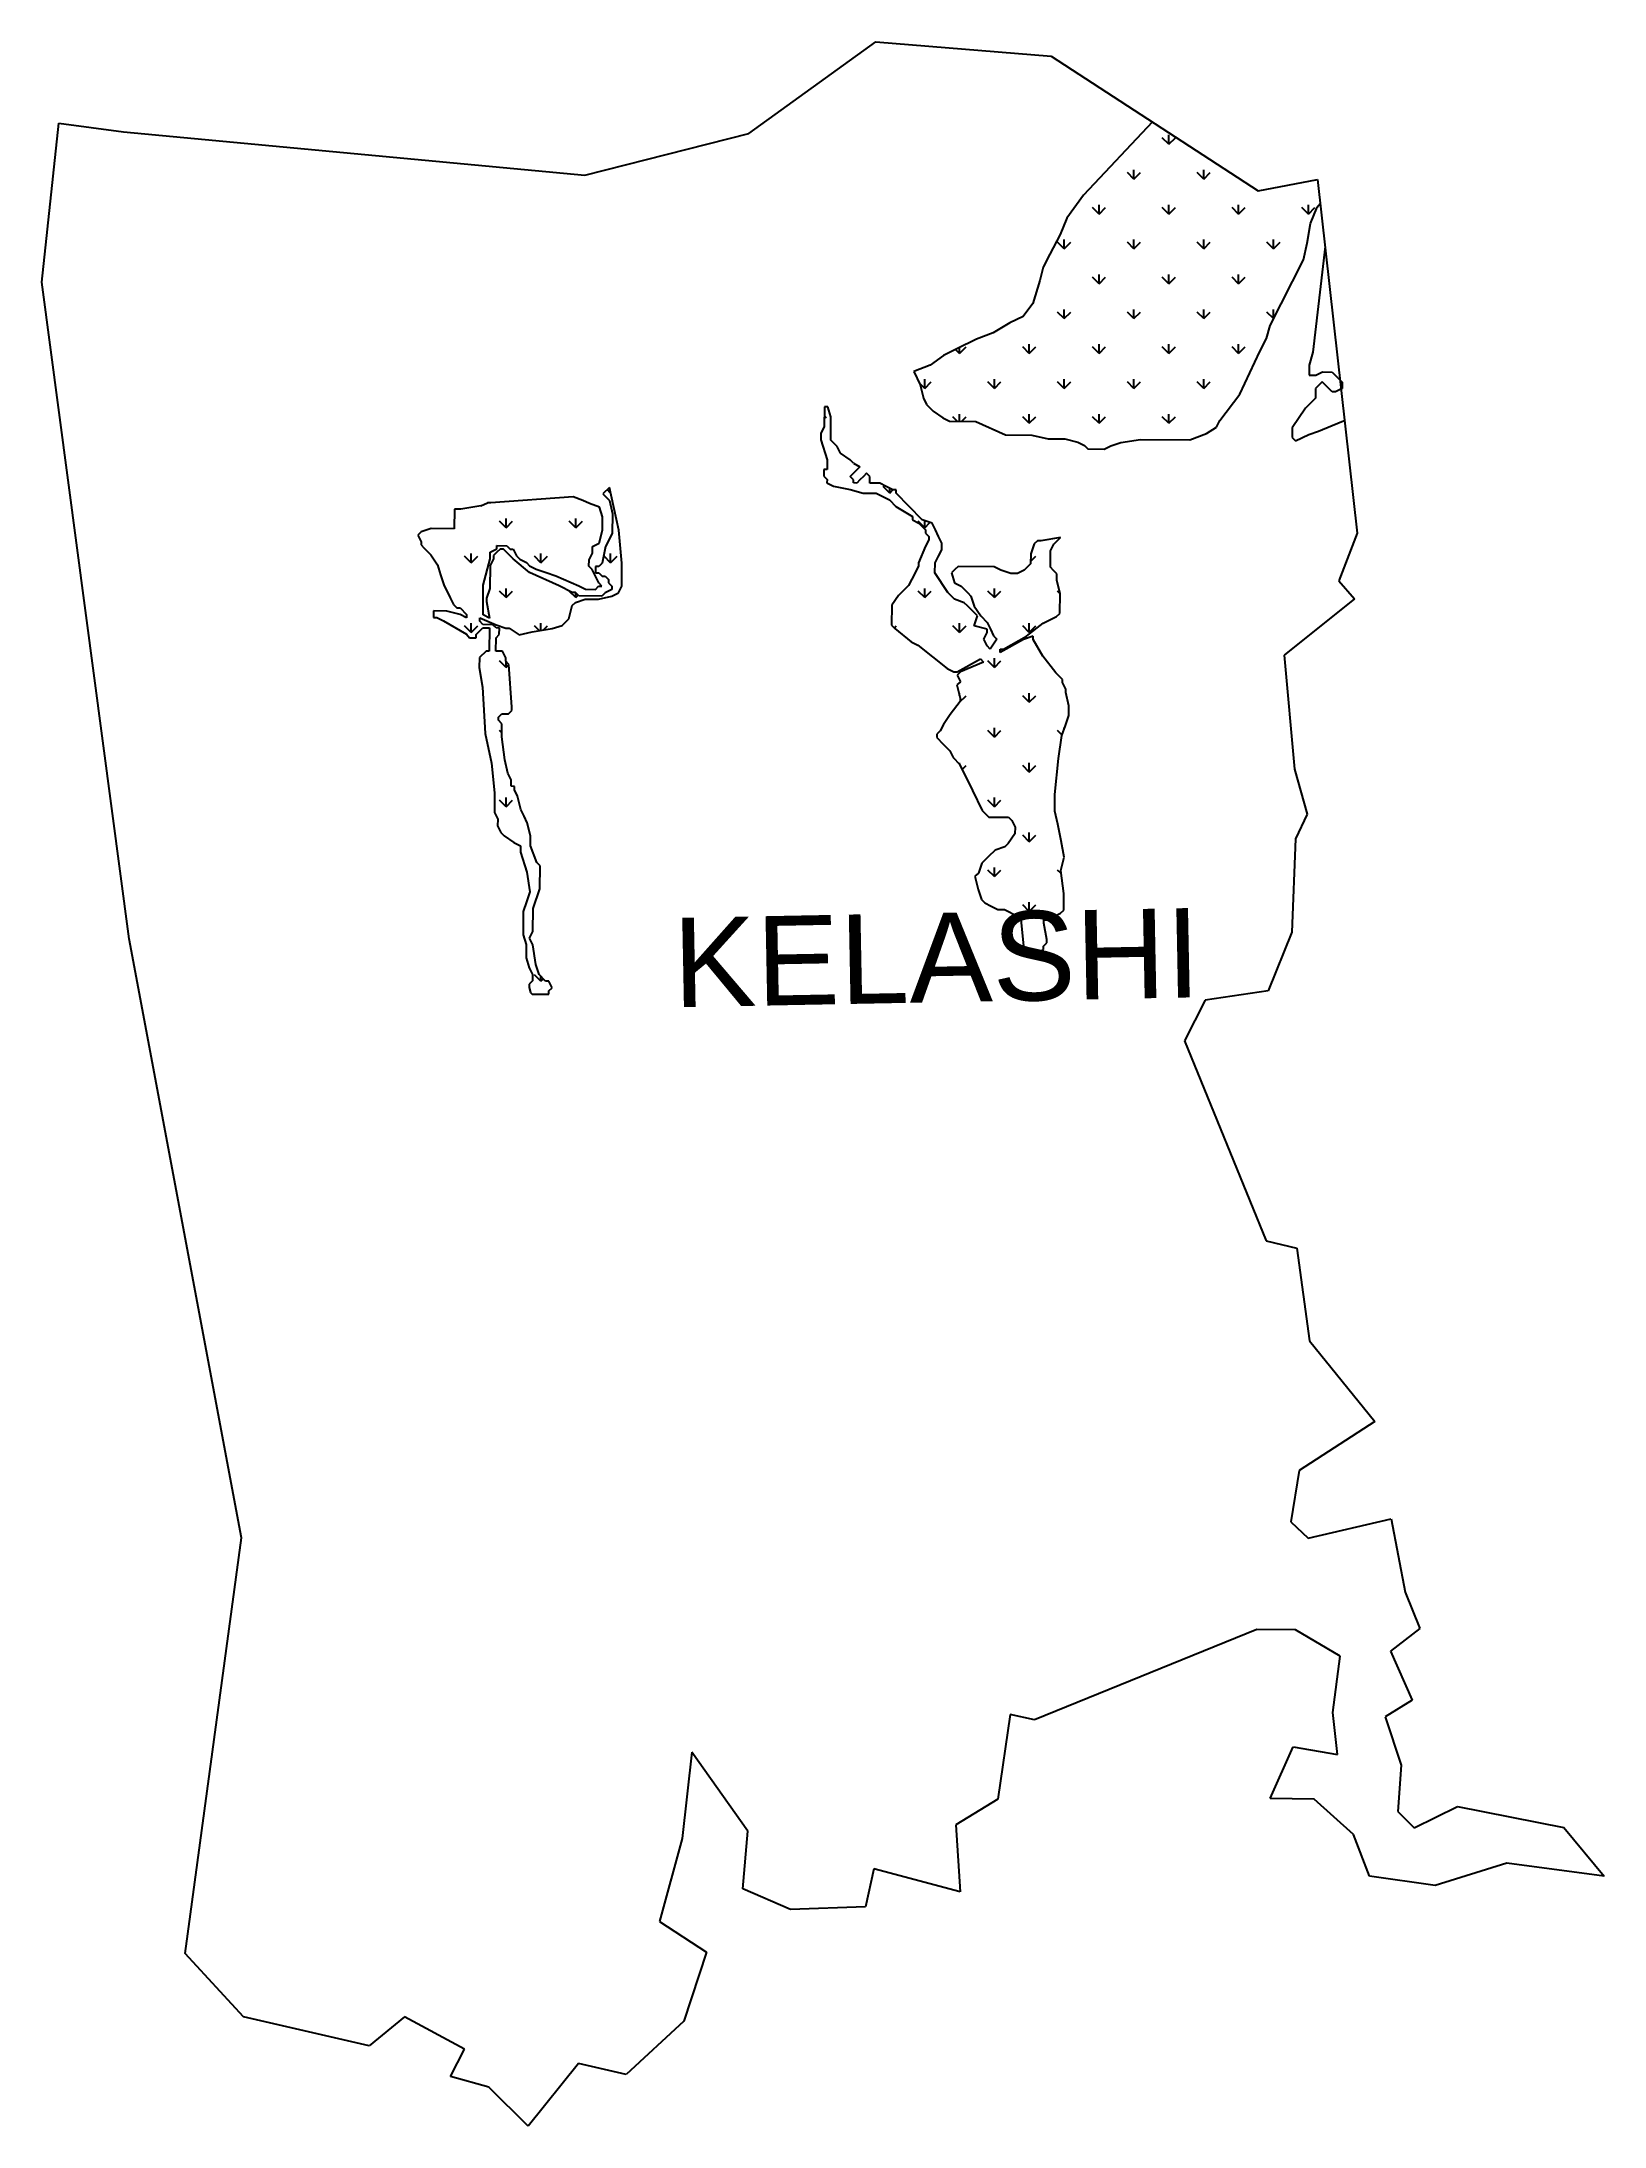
# Model space of a CAD drawing. Header units: metres. Extents: x 293535 to 295436, y 1981150 to 1983687.
import ezdxf

# ---------------------------------------------------------------- set-up
doc = ezdxf.new("R2010")
doc.units = ezdxf.units.M
doc.header["$MEASUREMENT"] = 0
doc.layers.add('MANGROOVES', color=112, linetype='Continuous')
doc.layers.add('VILLAGE NAME', color=250, linetype='Continuous')
doc.styles.get("Standard").update_dxf_attribs({"font": 'simplex.shx'})

msp = doc.modelspace()

# ---------------------------------------------------------------- linework, layer by layer
at = {"color": 3}
for p, q in [((294395.2, 1983574.7), (294549.4, 1983686.6)), ((294762.9, 1983669), (295014.6, 1983505.3)), ((293535.2, 1983394.1), (293556, 1983587.6)), ((293556, 1983587.6), (293634.7, 1983576.8)), ((293634.7, 1983576.8), (294195.8, 1983524.4)), ((294195.8, 1983524.4), (294395.2, 1983574.7)), ((295014.6, 1983505.3), (295086.8, 1983519)), ((295086.8, 1983519), (295135.1, 1983088.5)), ((293641.6, 1982595.3), (293535.2, 1983394.1)), ((295135.1, 1983088.5), (295112.8, 1983030.5)), ((295112.8, 1983030.5), (295131.9, 1983008.7)), ((295131.9, 1983008.7), (295046, 1982940.3)), ((295046, 1982940.3), (295058.8, 1982801.7)), ((295058.8, 1982801.7), (295074.1, 1982746.8)), ((295074.1, 1982746.8), (295059.8, 1982716.6)), ((295059.8, 1982716.6), (295055.5, 1982603.3)), ((293778.3, 1981866.6), (293641.6, 1982595.3)), ((295055.5, 1982603.3), (295026.6, 1982531.9)), ((295026.6, 1982531.9), (294950.1, 1982520.7)), ((294950.1, 1982520.7), (294925, 1982471.1)), ((294925, 1982471.1), (295024.3, 1982227.8)), ((295024.3, 1982227.8), (295061.6, 1982218.7)), ((295061.6, 1982218.7), (295077, 1982105.9)), ((295077, 1982105.9), (295156.3, 1982008)), ((295156.3, 1982008), (295064.6, 1981948.4)), ((295064.6, 1981948.4), (295054.4, 1981885.7)), ((295054.4, 1981885.7), (295075.5, 1981865.9)), ((295075.5, 1981865.9), (295176.3, 1981889.6)), ((295176.3, 1981889.6), (295193.4, 1981800.1)), ((293709.5, 1981360.8), (293778.3, 1981866.6)), ((295193.4, 1981800.1), (295211.1, 1981756.3)), ((295012.9, 1981754.9), (294742.4, 1981644.8)), ((295060.1, 1981754.3), (295012.9, 1981754.9)), ((295114.2, 1981722.4), (295060.1, 1981754.3)), ((295211.1, 1981756.3), (295175.4, 1981728.7)), ((295105.5, 1981653.9), (295114.2, 1981722.4)), ((295175.4, 1981728.7), (295201.7, 1981668.9)), ((294712.8, 1981651.4), (294697.8, 1981548.6)), ((294742.4, 1981644.8), (294712.8, 1981651.4)), ((295111.1, 1981603), (295105.5, 1981653.9)), ((295201.7, 1981668.9), (295169.1, 1981648.8)), ((295169.1, 1981648.8), (295188.5, 1981589.7)), ((294326, 1981605.6), (294314.1, 1981500.5)), ((294394, 1981509.4), (294326, 1981605.6)), ((295029.3, 1981549.3), (295057.3, 1981612)), ((295057.3, 1981612), (295111.1, 1981603)), ((295188.5, 1981589.7), (295184.5, 1981533.3)), ((294697.8, 1981548.6), (294646.8, 1981517.2)), ((295082.5, 1981548.3), (295029.3, 1981549.3)), ((295130.7, 1981505.5), (295082.5, 1981548.3)), ((294646.8, 1981517.2), (294652.2, 1981435.6)), ((295184.5, 1981533.3), (295204.3, 1981513.5)), ((295204.3, 1981513.5), (295257, 1981539.4)), ((295257, 1981539.4), (295386.5, 1981514.1)), ((294314.1, 1981500.5), (294286.5, 1981399.5)), ((294387.7, 1981439.2), (294394, 1981509.4)), ((295149.9, 1981454.8), (295130.7, 1981505.5)), ((295386.5, 1981514.1), (295435.5, 1981454.6)), ((295317, 1981470.8), (295229.7, 1981443.6)), ((295435.5, 1981454.6), (295317, 1981470.8)), ((294547.2, 1981463.9), (294537, 1981417.5)), ((294652.2, 1981435.6), (294547.2, 1981463.9)), ((295229.7, 1981443.6), (295149.9, 1981454.8)), ((294445.9, 1981414.4), (294387.7, 1981439.2)), ((294537, 1981417.5), (294445.9, 1981414.4)), ((294286.5, 1981399.5), (294343.5, 1981362.3)), ((293780.4, 1981283.6), (293709.5, 1981360.8)), ((294343.5, 1981362.3), (294316.1, 1981278.3)), ((293933.3, 1981248.4), (293780.4, 1981283.6)), ((293976.4, 1981283.7), (293933.3, 1981248.4)), ((294049.5, 1981244.3), (293976.4, 1981283.7)), ((294316.1, 1981278.3), (294246, 1981213.5)), ((294032.4, 1981211.1), (294049.5, 1981244.3)), ((294188.1, 1981226.8), (294126.9, 1981150.5)), ((294246, 1981213.5), (294188.1, 1981226.8)), ((294079, 1981198.1), (294032.4, 1981211.1)), ((294126.9, 1981150.5), (294079, 1981198.1))]:
    msp.add_line(p, q, dxfattribs=at)
at = {"color": 3, "flags": 128}
msp.add_lwpolyline([(294549.4, 1983686.6), (294762.9, 1983669)], dxfattribs=at)
at = {"layer": 'MANGROOVES'}
for p, q in [((294885.9, 1983589), (294802.1, 1983499.9)), ((294802.1, 1983499.9), (294781.8, 1983472)), ((294781.8, 1983472), (294773.6, 1983452.1)), ((295078.3, 1983465.3), (295086.5, 1983485.3)), ((295086.5, 1983485.3), (295090.1, 1983489.8)), ((294773.6, 1983452.1), (294761.3, 1983428.1)), ((295074.1, 1983441.3), (295078.3, 1983465.3)), ((294761.3, 1983428.1), (294753.2, 1983412.1)), ((295029.1, 1983341.5), (295069.9, 1983421.3)), ((295069.9, 1983421.3), (295074.1, 1983441.3)), ((295096, 1983437.4), (295080.9, 1983308.9)), ((294749, 1983396.2), (294740.7, 1983368.2)), ((294753.2, 1983412.1), (294749, 1983396.2)), ((294712.5, 1983344.4), (294692.3, 1983332.5)), ((294728.6, 1983352.2), (294712.5, 1983344.4)), ((294740.7, 1983368.2), (294728.6, 1983352.2)), ((294672.2, 1983324.7), (294648, 1983312.9)), ((294692.3, 1983332.5), (294672.2, 1983324.7)), ((295016.8, 1983309.5), (295024.9, 1983325.5)), ((295024.9, 1983325.5), (295029.1, 1983341.5)), ((294615.8, 1983293.1), (294595.7, 1983285.3)), ((294631.9, 1983305), (294615.8, 1983293.1)), ((294648, 1983312.9), (294631.9, 1983305)), ((294992.2, 1983257.6), (295016.8, 1983309.5)), ((295076.7, 1983292.9), (295076.6, 1983280.9)), ((295080.9, 1983308.9), (295076.7, 1983292.9)), ((294595.7, 1983285.3), (294603.6, 1983269.2)), ((294603.6, 1983269.2), (294607.4, 1983253.1)), ((295076.6, 1983280.9), (295084.6, 1983280.8)), ((295092.6, 1983272.7), (295084.5, 1983264.8)), ((295084.6, 1983280.8), (295092.7, 1983284.8)), ((295104.5, 1983260.6), (295092.6, 1983272.7)), ((295092.7, 1983284.8), (295104.7, 1983284.7)), ((295104.7, 1983284.7), (295116.6, 1983272.5)), ((295116.6, 1983272.5), (295116.6, 1983264.5)), ((294607.4, 1983253.1), (294611.4, 1983245.1)), ((294611.4, 1983245.1), (294619.3, 1983237)), ((294967.9, 1983225.8), (294992.2, 1983257.6)), ((295076.3, 1983244.8), (295072.3, 1983240.9)), ((295084.4, 1983252.8), (295076.3, 1983244.8)), ((295084.5, 1983264.8), (295084.4, 1983252.8)), ((295108.5, 1983260.6), (295104.5, 1983260.6)), ((295116.6, 1983264.5), (295108.5, 1983260.6)), ((294619.3, 1983237), (294631.2, 1983228.9)), ((294631.2, 1983228.9), (294639.2, 1983224.8)), ((294639.2, 1983224.8), (294671.3, 1983224.5)), ((294671.3, 1983224.5), (294707.2, 1983208.1)), ((294951.7, 1983209.9), (294963.8, 1983217.8)), ((294963.8, 1983217.8), (294967.9, 1983225.8)), ((295056, 1983217), (295055.9, 1983204.9)), ((295072.3, 1983240.9), (295056, 1983217)), ((295088, 1983212.6), (295116.2, 1983224.4)), ((295116.2, 1983224.4), (295119.7, 1983225.9)), ((294707.2, 1983208.1), (294739.3, 1983207.8)), ((294739.3, 1983207.8), (294759.3, 1983203.6)), ((294759.3, 1983203.6), (294779.3, 1983203.4)), ((294779.3, 1983203.4), (294795.3, 1983199.3)), ((294795.3, 1983199.3), (294803.3, 1983195.2)), ((294803.3, 1983195.2), (294807.3, 1983191.2)), ((294807.3, 1983191.2), (294827.3, 1983191)), ((294827.3, 1983191), (294835.4, 1983194.9)), ((294835.4, 1983194.9), (294847.4, 1983198.8)), ((294847.4, 1983198.8), (294871.5, 1983202.6)), ((294871.5, 1983202.6), (294931.6, 1983202.1)), ((294931.6, 1983202.1), (294951.7, 1983209.9)), ((295055.9, 1983204.9), (295059.9, 1983200.9)), ((295059.9, 1983200.9), (295076, 1983208.8)), ((295076, 1983208.8), (295088, 1983212.6)), ((294522.5, 1983173.7), (294530.3, 1983169.4)), ((294069.1, 1983121.8), (294077.2, 1983125.7))]:
    msp.add_line(p, q, dxfattribs=at)
at = {"layer": 'MANGROOVES', "linetype": 'Continuous'}
for p, q in [((294906, 1983561.8), (294906, 1983573.1)), ((294906, 1983561.8), (294898, 1983569.8)), ((294906, 1983561.8), (294913.9, 1983569.8)), ((294863.5, 1983519.4), (294855.6, 1983527.3)), ((294863.5, 1983519.4), (294863.5, 1983530.6)), ((294863.5, 1983519.4), (294871.5, 1983527.3)), ((294948.4, 1983519.4), (294940.4, 1983527.3)), ((294948.4, 1983519.4), (294948.4, 1983530.6)), ((294948.4, 1983519.4), (294956.3, 1983527.3)), ((294821.1, 1983476.9), (294813.1, 1983484.9)), ((294821.1, 1983476.9), (294821.1, 1983488.2)), ((294821.1, 1983476.9), (294829.1, 1983484.9)), ((294906, 1983476.9), (294898, 1983484.9)), ((294906, 1983476.9), (294906, 1983488.2)), ((294906, 1983476.9), (294913.9, 1983484.9)), ((294990.8, 1983476.9), (294982.9, 1983484.9)), ((294990.8, 1983476.9), (294990.8, 1983488.2)), ((294990.8, 1983476.9), (294998.8, 1983484.9)), ((295075.7, 1983476.9), (295067.7, 1983484.9)), ((295075.7, 1983476.9), (295075.7, 1983488.2)), ((295075.7, 1983476.9), (295083.6, 1983484.9)), ((294778.7, 1983434.5), (294778.7, 1983445.8)), ((294863.5, 1983434.5), (294863.5, 1983445.8)), ((294948.4, 1983434.5), (294948.4, 1983445.8)), ((295033.2, 1983434.5), (295033.2, 1983445.8)), ((294778.7, 1983434.5), (294770.7, 1983442.5)), ((294778.7, 1983434.5), (294786.6, 1983442.5)), ((294863.5, 1983434.5), (294855.6, 1983442.5)), ((294863.5, 1983434.5), (294871.5, 1983442.5)), ((294948.4, 1983434.5), (294940.4, 1983442.5)), ((294948.4, 1983434.5), (294956.3, 1983442.5)), ((295033.2, 1983434.5), (295025.3, 1983442.5)), ((295033.2, 1983434.5), (295041.2, 1983442.5)), ((294821.1, 1983392.1), (294813.1, 1983400)), ((294821.1, 1983392.1), (294821.1, 1983403.3)), ((294821.1, 1983392.1), (294829.1, 1983400)), ((294906, 1983392.1), (294898, 1983400)), ((294906, 1983392.1), (294906, 1983403.3)), ((294906, 1983392.1), (294913.9, 1983400)), ((294990.8, 1983392.1), (294982.9, 1983400)), ((294990.8, 1983392.1), (294990.8, 1983403.3)), ((294990.8, 1983392.1), (294998.8, 1983400)), ((294778.7, 1983349.7), (294770.7, 1983357.6)), ((294778.7, 1983349.7), (294778.7, 1983360.9)), ((294778.7, 1983349.7), (294786.6, 1983357.6)), ((294863.5, 1983349.7), (294855.6, 1983357.6)), ((294863.5, 1983349.7), (294863.5, 1983360.9)), ((294863.5, 1983349.7), (294871.5, 1983357.6)), ((294948.4, 1983349.7), (294940.4, 1983357.6)), ((294948.4, 1983349.7), (294948.4, 1983360.9)), ((294948.4, 1983349.7), (294956.3, 1983357.6)), ((295033.2, 1983349.7), (295025.3, 1983357.6)), ((295033.2, 1983349.7), (295033.2, 1983360.9)), ((295033.2, 1983349.7), (295033.3, 1983349.8)), ((294736.2, 1983307.2), (294736.2, 1983318.5)), ((294821.1, 1983307.2), (294821.1, 1983318.5)), ((294906, 1983307.2), (294906, 1983318.5)), ((294990.8, 1983307.2), (294990.8, 1983318.5)), ((294651.4, 1983307.2), (294646.5, 1983312.1)), ((294651.4, 1983307.2), (294659.4, 1983315.2)), ((294651.4, 1983307.2), (294651.4, 1983314.5)), ((294736.2, 1983307.2), (294728.3, 1983315.2)), ((294736.2, 1983307.2), (294744.2, 1983315.2)), ((294821.1, 1983307.2), (294813.1, 1983315.2)), ((294821.1, 1983307.2), (294829.1, 1983315.2)), ((294906, 1983307.2), (294898, 1983315.2)), ((294906, 1983307.2), (294913.9, 1983315.2)), ((294990.8, 1983307.2), (294982.9, 1983315.2)), ((294990.8, 1983307.2), (294998.8, 1983315.2)), ((294609, 1983264.8), (294602.6, 1983271.2)), ((294609, 1983264.8), (294609, 1983276.1)), ((294609, 1983264.8), (294616.9, 1983272.8)), ((294693.8, 1983264.8), (294685.9, 1983272.8)), ((294693.8, 1983264.8), (294693.8, 1983276.1)), ((294693.8, 1983264.8), (294701.8, 1983272.8)), ((294778.7, 1983264.8), (294770.7, 1983272.8)), ((294778.7, 1983264.8), (294778.7, 1983276.1)), ((294778.7, 1983264.8), (294786.6, 1983272.8)), ((294863.5, 1983264.8), (294855.6, 1983272.8)), ((294863.5, 1983264.8), (294863.5, 1983276.1)), ((294863.5, 1983264.8), (294871.5, 1983272.8)), ((294948.4, 1983264.8), (294940.4, 1983272.8)), ((294948.4, 1983264.8), (294948.4, 1983276.1)), ((294948.4, 1983264.8), (294956.3, 1983272.8)), ((294486.9, 1983227.6), (294489.6, 1983230.3)), ((294649.1, 1983224.7), (294643.4, 1983230.3)), ((294651.4, 1983224.7), (294651.4, 1983233.6)), ((294653.7, 1983224.6), (294659.4, 1983230.3)), ((294736.2, 1983222.4), (294728.3, 1983230.3)), ((294736.2, 1983222.4), (294736.2, 1983233.6)), ((294736.2, 1983222.4), (294744.2, 1983230.3)), ((294821.1, 1983222.4), (294813.1, 1983230.3)), ((294821.1, 1983222.4), (294821.1, 1983233.6)), ((294821.1, 1983222.4), (294829.1, 1983230.3)), ((294906, 1983222.4), (294898, 1983230.3)), ((294906, 1983222.4), (294906, 1983233.6)), ((294906, 1983222.4), (294913.9, 1983230.3)), ((294227.1, 1983137.5), (294222.9, 1983141.7)), ((294566.5, 1983137.5), (294558.6, 1983145.5)), ((294566.5, 1983137.5), (294566.5, 1983143.2)), ((294566.5, 1983137.5), (294570.3, 1983141.3)), ((294227.1, 1983137.5), (294227.1, 1983137.6)), ((294227.1, 1983137.5), (294227.1, 1983137.6)), ((294099.9, 1983095.1), (294091.9, 1983103.1)), ((294099.9, 1983095.1), (294099.9, 1983106.4)), ((294099.9, 1983095.1), (294107.8, 1983103.1)), ((294184.7, 1983095.1), (294176.8, 1983103.1)), ((294184.7, 1983095.1), (294184.7, 1983106.4)), ((294184.7, 1983095.1), (294192.7, 1983103.1)), ((294609, 1983095.1), (294601, 1983103.1)), ((294609, 1983095.1), (294609, 1983103.8)), ((294609, 1983095.1), (294615.4, 1983101.6)), ((294057.4, 1983052.7), (294057.4, 1983063.9)), ((294142.3, 1983052.7), (294142.3, 1983063.9)), ((294227.1, 1983052.7), (294227.1, 1983063.9)), ((294057.4, 1983052.7), (294049.5, 1983060.6)), ((294057.4, 1983052.7), (294065.4, 1983060.6)), ((294142.3, 1983052.7), (294134.3, 1983060.6)), ((294142.3, 1983052.7), (294150.2, 1983060.6)), ((294227.1, 1983052.7), (294219.2, 1983060.6)), ((294227.1, 1983052.7), (294235.1, 1983060.6)), ((294737.9, 1983054.3), (294744.2, 1983060.6)), ((294099.9, 1983010.3), (294091.9, 1983018.2)), ((294099.9, 1983010.3), (294099.9, 1983021.5)), ((294099.9, 1983010.3), (294107.8, 1983018.2)), ((294184.7, 1983010.3), (294176.8, 1983018.2)), ((294184.7, 1983010.3), (294184.7, 1983016.1)), ((294184.7, 1983010.3), (294187.6, 1983013.2)), ((294609, 1983010.3), (294601, 1983018.2)), ((294609, 1983010.3), (294609, 1983021.5)), ((294609, 1983010.3), (294616.9, 1983018.2)), ((294693.8, 1983010.3), (294685.9, 1983018.2)), ((294693.8, 1983010.3), (294693.8, 1983021.5)), ((294693.8, 1983010.3), (294701.8, 1983018.2)), ((294773.5, 1983015.4), (294770.7, 1983018.2)), ((294057.4, 1982967.8), (294049.5, 1982975.8)), ((294057.4, 1982967.8), (294057.4, 1982979.1)), ((294057.4, 1982967.8), (294065.4, 1982975.8)), ((294140, 1982970.1), (294134.3, 1982975.8)), ((294142.3, 1982970.5), (294142.3, 1982979.1)), ((294145.4, 1982971), (294150.2, 1982975.8)), ((294572.2, 1982973.5), (294574.5, 1982975.8)), ((294651.4, 1982967.8), (294643.4, 1982975.8)), ((294651.4, 1982967.8), (294651.4, 1982979.1)), ((294651.4, 1982967.8), (294659.4, 1982975.8)), ((294736.2, 1982967.8), (294728.3, 1982975.8)), ((294736.2, 1982967.8), (294736.2, 1982979.1)), ((294736.2, 1982967.8), (294744.2, 1982975.8)), ((294099.9, 1982925.4), (294091.9, 1982933.4)), ((294099.9, 1982925.4), (294099.9, 1982932.7)), ((294099.9, 1982925.4), (294103.4, 1982929)), ((294693.8, 1982925.4), (294685.9, 1982933.4)), ((294693.8, 1982925.4), (294693.8, 1982936.7)), ((294693.8, 1982925.4), (294701.8, 1982933.4)), ((294651.4, 1982891.1), (294651.4, 1982894.2)), ((294651.5, 1982883.1), (294659.4, 1982890.9)), ((294736.2, 1982883), (294728.3, 1982890.9)), ((294736.2, 1982883), (294736.2, 1982894.2)), ((294736.2, 1982883), (294744.2, 1982890.9)), ((294094.6, 1982845.8), (294091.9, 1982848.5)), ((294693.8, 1982840.6), (294685.9, 1982848.5)), ((294693.8, 1982840.6), (294693.8, 1982851.8)), ((294693.8, 1982840.6), (294701.8, 1982848.5)), ((294776.1, 1982843.1), (294770.7, 1982848.5)), ((294778.7, 1982850.4), (294778.7, 1982851.8)), ((294651.4, 1982807.8), (294651.4, 1982809.4)), ((294654.6, 1982801.3), (294659.4, 1982806.1)), ((294736.2, 1982798.1), (294728.3, 1982806.1)), ((294736.2, 1982798.1), (294736.2, 1982809.4)), ((294736.2, 1982798.1), (294744.2, 1982806.1)), ((294099.9, 1982755.7), (294091.9, 1982763.7)), ((294099.9, 1982755.7), (294099.9, 1982766.9)), ((294099.9, 1982755.7), (294107.8, 1982763.7)), ((294693.8, 1982755.7), (294685.9, 1982763.7)), ((294693.8, 1982755.7), (294693.8, 1982766.9)), ((294693.8, 1982755.7), (294701.8, 1982763.7)), ((294736.2, 1982713.3), (294728.3, 1982721.2)), ((294736.2, 1982713.3), (294736.2, 1982724.5)), ((294736.2, 1982713.3), (294744.2, 1982721.2)), ((294693.8, 1982670.8), (294685.9, 1982678.8)), ((294693.8, 1982670.8), (294693.8, 1982682.1)), ((294693.8, 1982670.8), (294701.8, 1982678.8)), ((294775, 1982674.5), (294770.7, 1982678.8)), ((294736.2, 1982628.4), (294728.3, 1982636.4)), ((294736.2, 1982628.4), (294736.2, 1982639.7)), ((294736.2, 1982628.4), (294744.2, 1982636.4)), ((294142.3, 1982543.6), (294134.3, 1982551.5)), ((294142.3, 1982543.6), (294142.3, 1982549.6)), ((294142.3, 1982543.6), (294145.3, 1982546.5))]:
    msp.add_line(p, q, dxfattribs=at)
at = {"layer": 'MANGROOVES', "linetype": 'Continuous', "lineweight": -2}
for p, q in [((294487.1, 1983242.2), (294486.9, 1983218.2)), ((294491.1, 1983242.2), (294487.1, 1983242.2)), ((294495, 1983230.1), (294491.1, 1983242.2)), ((294486.9, 1983218.2), (294482.8, 1983210.2)), ((294494.7, 1983202), (294495, 1983230.1)), ((294482.8, 1983210.2), (294482.7, 1983202.2)), ((294482.7, 1983202.2), (294490.5, 1983178)), ((294502.7, 1983194), (294494.7, 1983202)), ((294506.6, 1983185.9), (294502.7, 1983194)), ((294486.4, 1983166), (294486.3, 1983158)), ((294490.4, 1983166), (294486.4, 1983166)), ((294490.5, 1983178), (294490.4, 1983166)), ((294518.5, 1983177.8), (294506.6, 1983185.9)), ((294522.5, 1983173.7), (294518.5, 1983177.8)), ((294522.4, 1983161.7), (294526.5, 1983165.7)), ((294526.5, 1983165.7), (294530.5, 1983169.6)), ((294225.6, 1983144.4), (294217.6, 1983136.4)), ((294237.2, 1983092.2), (294225.6, 1983144.4)), ((294486.3, 1983158), (294490.3, 1983154)), ((294490.3, 1983154), (294490.2, 1983150)), ((294490.2, 1983150), (294498.2, 1983145.9)), ((294498.2, 1983145.9), (294518.2, 1983141.7)), ((294518.2, 1983141.7), (294534.2, 1983137.5)), ((294518.4, 1983157.7), (294522.4, 1983161.7)), ((294522.3, 1983153.7), (294518.4, 1983157.7)), ((294522.3, 1983149.7), (294522.3, 1983153.7)), ((294526.3, 1983149.6), (294522.3, 1983149.7)), ((294530.3, 1983153.6), (294526.3, 1983149.6)), ((294534.4, 1983157.6), (294530.3, 1983153.6)), ((294538.4, 1983161.6), (294534.4, 1983157.6)), ((294542.4, 1983157.5), (294538.4, 1983161.6)), ((294542.3, 1983149.5), (294542.4, 1983157.5)), ((294554.4, 1983149.4), (294542.3, 1983149.5)), ((294562.3, 1983145.3), (294554.4, 1983149.4)), ((294570.3, 1983141.2), (294562.3, 1983145.3)), ((294574.3, 1983141.2), (294570.3, 1983141.2)), ((294574.3, 1983137.2), (294574.3, 1983141.2)), ((294037, 1983118), (294036.8, 1983094)), ((294045, 1983118), (294037, 1983118)), ((294069.1, 1983121.8), (294045, 1983118)), ((294081.2, 1983125.7), (294077.2, 1983125.7)), ((294181.4, 1983132.8), (294081.2, 1983125.7)), ((294193.4, 1983128.6), (294181.4, 1983132.8)), ((294201.4, 1983124.6), (294193.4, 1983128.6)), ((294213.4, 1983120.4), (294201.4, 1983124.6)), ((294217.3, 1983108.4), (294213.4, 1983120.4)), ((294217.6, 1983136.4), (294225.5, 1983128.3)), ((294225.5, 1983128.3), (294229.4, 1983112.3)), ((294534.2, 1983137.5), (294550.2, 1983137.4)), ((294550.2, 1983137.4), (294566.2, 1983129.2)), ((294566.2, 1983129.2), (294574.1, 1983121.1)), ((294574.1, 1983121.1), (294594.1, 1983108.9)), ((294606.1, 1983104.8), (294574.3, 1983137.2)), ((293996.7, 1983090.4), (293992.6, 1983086.4)), ((294008.7, 1983094.2), (293996.7, 1983090.4)), ((294036.8, 1983094), (294008.7, 1983094.2)), ((294213, 1983076.3), (294217.1, 1983092.3)), ((294217.1, 1983092.3), (294217.3, 1983108.4)), ((294229.4, 1983112.3), (294229.1, 1983088.2)), ((294240.8, 1983052), (294237.2, 1983092.2)), ((294594.1, 1983108.9), (294594, 1983104.9)), ((294594, 1983104.9), (294602, 1983100.8)), ((294602, 1983100.8), (294610, 1983092.8)), ((294618, 1983100.7), (294606.1, 1983104.8)), ((294610, 1983092.8), (294609.9, 1983088.7)), ((294622, 1983092.6), (294618, 1983100.7)), ((294625.9, 1983084.6), (294622, 1983092.6)), ((293992.6, 1983086.4), (293996.6, 1983078.3)), ((293996.6, 1983078.3), (293996.5, 1983074.3)), ((293996.5, 1983074.3), (294000.5, 1983070.3)), ((294000.5, 1983070.3), (294008.4, 1983062.2)), ((294080.6, 1983065.5), (294088.7, 1983069.5)), ((294080.6, 1983057.5), (294080.6, 1983065.5)), ((294088.6, 1983065.5), (294084.6, 1983061.5)), ((294092.7, 1983069.4), (294088.6, 1983065.5)), ((294088.7, 1983069.5), (294088.7, 1983073.5)), ((294088.7, 1983073.5), (294100.7, 1983073.4)), ((294096.7, 1983069.4), (294092.7, 1983069.4)), ((294100.7, 1983065.3), (294096.7, 1983069.4)), ((294100.7, 1983073.4), (294104.7, 1983069.3)), ((294104.6, 1983061.3), (294100.7, 1983065.3)), ((294104.7, 1983069.3), (294108.7, 1983069.3)), ((294108.7, 1983069.3), (294112.6, 1983061.2)), ((294200.8, 1983056.4), (294204.9, 1983064.4)), ((294204.9, 1983072.4), (294213, 1983076.3)), ((294204.9, 1983064.4), (294204.9, 1983072.4)), ((294221, 1983072.3), (294216.8, 1983052.3)), ((294229.1, 1983088.2), (294221, 1983072.3)), ((294609.8, 1983072.7), (294601.6, 1983052.7)), ((294613.9, 1983080.7), (294609.8, 1983072.7)), ((294609.9, 1983088.7), (294613.9, 1983084.7)), ((294613.9, 1983084.7), (294613.9, 1983080.7)), ((294625.7, 1983060.5), (294629.8, 1983068.5)), ((294629.8, 1983076.5), (294625.9, 1983084.6)), ((294629.8, 1983068.5), (294629.8, 1983076.5)), ((294742.1, 1983075.5), (294738, 1983063.5)), ((294746.1, 1983079.5), (294742.1, 1983075.5)), ((294750.1, 1983079.4), (294746.1, 1983079.5)), ((294774.2, 1983083.2), (294750.1, 1983079.4)), ((294761.9, 1983047.3), (294762, 1983067.3)), ((294762, 1983067.3), (294766.1, 1983075.3)), ((294766.1, 1983075.3), (294770.2, 1983079.3)), ((294770.2, 1983079.3), (294774.2, 1983083.2)), ((294008.4, 1983062.2), (294016.4, 1983050.1)), ((294016.4, 1983050.1), (294020.2, 1983038)), ((294072.2, 1983025.5), (294080.6, 1983057.5)), ((294080.5, 1983049.5), (294080.2, 1983021.4)), ((294084.6, 1983057.5), (294080.5, 1983049.5)), ((294084.6, 1983061.5), (294084.6, 1983057.5)), ((294108.6, 1983057.3), (294104.6, 1983061.3)), ((294128.5, 1983041), (294108.6, 1983057.3)), ((294112.6, 1983061.2), (294116.6, 1983057.2)), ((294116.6, 1983057.2), (294124.6, 1983053.1)), ((294124.6, 1983053.1), (294128.6, 1983049.1)), ((294164.4, 1983024.7), (294128.5, 1983041)), ((294128.6, 1983049.1), (294136.6, 1983045)), ((294136.6, 1983045), (294148.5, 1983040.9)), ((294148.5, 1983040.9), (294160.5, 1983036.7)), ((294200.7, 1983048.4), (294200.8, 1983056.4)), ((294204.7, 1983044.3), (294200.7, 1983048.4)), ((294208.6, 1983036.3), (294204.7, 1983044.3)), ((294212.7, 1983048.3), (294208.7, 1983048.3)), ((294208.7, 1983048.3), (294208.7, 1983040.3)), ((294208.7, 1983040.3), (294212.7, 1983040.3)), ((294216.8, 1983052.3), (294212.7, 1983048.3)), ((294212.7, 1983040.3), (294216.6, 1983036.2)), ((294240.6, 1983024), (294240.8, 1983052)), ((294601.5, 1983048.7), (294593.4, 1983032.8)), ((294601.6, 1983052.7), (294601.5, 1983048.7)), ((294621.5, 1983040.5), (294621.6, 1983052.6)), ((294637.3, 1983016.3), (294621.5, 1983040.5)), ((294621.6, 1983052.6), (294625.7, 1983060.5)), ((294645.6, 1983044.3), (294641.5, 1983040.3)), ((294641.5, 1983040.3), (294645.4, 1983028.3)), ((294649.6, 1983048.3), (294645.6, 1983044.3)), ((294693.7, 1983047.9), (294649.6, 1983048.3)), ((294701.7, 1983043.8), (294693.7, 1983047.9)), ((294713.7, 1983039.7), (294701.7, 1983043.8)), ((294721.7, 1983039.6), (294713.7, 1983039.7)), ((294729.8, 1983043.5), (294721.7, 1983039.6)), ((294737.8, 1983051.5), (294729.8, 1983043.5)), ((294738, 1983063.5), (294737.8, 1983051.5)), ((294765.8, 1983043.2), (294761.9, 1983047.3)), ((294769.8, 1983039.2), (294765.8, 1983043.2)), ((294769.7, 1983031.2), (294769.8, 1983039.2)), ((294020.2, 1983038), (294024.1, 1983026)), ((294024.1, 1983026), (294032, 1983009.8)), ((294071.9, 1982989.4), (294072.2, 1983025.5)), ((294080.2, 1983021.4), (294076.1, 1983009.4)), ((294160.5, 1983036.7), (294188.5, 1983024.5)), ((294180.4, 1983016.5), (294164.4, 1983024.7)), ((294184.4, 1983016.5), (294180.4, 1983016.5)), ((294188.4, 1983012.4), (294184.4, 1983016.5)), ((294188.5, 1983024.5), (294196.4, 1983020.4)), ((294196.4, 1983020.4), (294208.5, 1983020.3)), ((294208.5, 1983020.3), (294212.5, 1983024.2)), ((294212.6, 1983028.2), (294208.6, 1983036.3)), ((294212.5, 1983024.2), (294216.5, 1983024.2)), ((294216.5, 1983024.2), (294212.6, 1983028.2)), ((294220.5, 1983016.1), (294216.4, 1983012.2)), ((294216.6, 1983036.2), (294220.6, 1983036.2)), ((294228.5, 1983020.1), (294220.5, 1983016.1)), ((294220.6, 1983036.2), (294224.6, 1983032.1)), ((294224.6, 1983032.1), (294224.6, 1983028.1)), ((294224.6, 1983028.1), (294228.5, 1983024.1)), ((294228.4, 1983012.1), (294236.5, 1983016)), ((294228.5, 1983024.1), (294228.5, 1983020.1)), ((294236.5, 1983016), (294240.6, 1983024)), ((294589.3, 1983024.8), (294577.2, 1983012.9)), ((294593.4, 1983032.8), (294589.3, 1983024.8)), ((294645.3, 1983008.2), (294637.3, 1983016.3)), ((294645.4, 1983028.3), (294653.4, 1983024.2)), ((294653.4, 1983024.2), (294661.4, 1983016.1)), ((294661.4, 1983016.1), (294665.3, 1983012.1)), ((294773.6, 1983015.1), (294769.7, 1983031.2)), ((294773.4, 1982991), (294773.6, 1983015.1)), ((294027.9, 1982993.9), (294011.8, 1982994)), ((294011.8, 1982994), (294011.8, 1982986)), ((294043.9, 1982989.7), (294027.9, 1982993.9)), ((294032, 1983009.8), (294035.9, 1983001.8)), ((294035.9, 1983001.8), (294039.9, 1982997.8)), ((294039.9, 1982997.8), (294043.9, 1982997.7)), ((294043.9, 1982997.7), (294051.9, 1982989.6)), ((294051.8, 1982985.6), (294043.9, 1982989.7)), ((294051.9, 1982989.6), (294051.8, 1982985.6)), ((294079.9, 1982985.4), (294071.9, 1982989.4)), ((294076.1, 1983009.4), (294076.1, 1983005.4)), ((294076.1, 1983005.4), (294079.9, 1982985.4)), ((294176.1, 1982984.5), (294180.2, 1983000.5)), ((294180.2, 1983000.5), (294184.3, 1983004.4)), ((294184.3, 1983004.4), (294196.3, 1983008.3)), ((294216.4, 1983012.2), (294188.4, 1983012.4)), ((294196.3, 1983008.3), (294212.4, 1983008.2)), ((294212.4, 1983008.2), (294228.4, 1983012.1)), ((294569, 1983000.9), (294568.8, 1982976.9)), ((294577.2, 1983012.9), (294569, 1983000.9)), ((294657.2, 1983004.1), (294645.3, 1983008.2)), ((294661.2, 1983000.1), (294657.2, 1983004.1)), ((294669.2, 1982992), (294661.2, 1983000.1)), ((294665.3, 1983012.1), (294669.2, 1983000)), ((294669, 1982976), (294673.1, 1982987.9)), ((294669.2, 1983000), (294677.1, 1982987.9)), ((294673.1, 1982987.9), (294669.2, 1982992)), ((294677.1, 1982987.9), (294685.1, 1982979.8)), ((294769.3, 1982987.1), (294773.4, 1982991)), ((294011.8, 1982986), (294015.8, 1982985.9)), ((294015.8, 1982985.9), (294023.7, 1982981.9)), ((294023.7, 1982981.9), (294051.7, 1982965.6)), ((294051.7, 1982965.6), (294055.6, 1982961.5)), ((294063.6, 1982961.5), (294063.7, 1982965.5)), ((294063.7, 1982965.5), (294067.7, 1982969.4)), ((294067.7, 1982969.4), (294071.8, 1982973.4)), ((294067.8, 1982981.5), (294067.9, 1982985.5)), ((294071.8, 1982977.4), (294067.8, 1982981.5)), ((294067.9, 1982985.5), (294087.8, 1982977.3)), ((294083.8, 1982977.3), (294071.8, 1982977.4)), ((294071.8, 1982973.4), (294079.8, 1982973.3)), ((294079.8, 1982973.3), (294079.5, 1982945.3)), ((294087.8, 1982973.3), (294083.8, 1982977.3)), ((294087.7, 1982961.2), (294091.7, 1982965.2)), ((294087.8, 1982977.3), (294099.8, 1982973.1)), ((294091.8, 1982973.2), (294087.8, 1982973.3)), ((294091.7, 1982965.2), (294091.8, 1982973.2)), ((294099.8, 1982973.1), (294103.8, 1982973.1)), ((294103.8, 1982973.1), (294115.8, 1982965)), ((294115.8, 1982965), (294131.8, 1982968.8)), ((294131.8, 1982968.8), (294155.9, 1982972.6)), ((294155.9, 1982972.6), (294168, 1982976.5)), ((294168, 1982976.5), (294176.1, 1982984.5)), ((294568.8, 1982976.9), (294572.8, 1982972.8)), ((294572.8, 1982972.8), (294592.7, 1982956.6)), ((294685, 1982971.8), (294669, 1982976)), ((294680.9, 1982959.8), (294685, 1982967.8)), ((294685, 1982967.8), (294685, 1982971.8)), ((294685.1, 1982979.8), (294689, 1982971.8)), ((294689, 1982971.8), (294692.9, 1982963.7)), ((294692.9, 1982963.7), (294696.9, 1982959.7)), ((294704.8, 1982947.6), (294733, 1982963.3)), ((294741, 1982963.3), (294729, 1982959.4)), ((294733, 1982963.3), (294753.2, 1982979.2)), ((294741, 1982959.3), (294741, 1982963.3)), ((294753.2, 1982979.2), (294769.3, 1982987.1)), ((294055.6, 1982961.5), (294063.6, 1982961.5)), ((294067.4, 1982937.4), (294067.3, 1982925.3)), ((294075.5, 1982945.3), (294067.4, 1982937.4)), ((294079.5, 1982945.3), (294075.5, 1982945.3)), ((294087.5, 1982945.2), (294087.7, 1982961.2)), ((294095.6, 1982945.1), (294087.5, 1982945.2)), ((294099.5, 1982937.1), (294095.6, 1982945.1)), ((294099.5, 1982933.1), (294099.5, 1982937.1)), ((294592.7, 1982956.6), (294600.7, 1982952.5)), ((294600.7, 1982952.5), (294636.5, 1982924.1)), ((294684.8, 1982951.8), (294680.9, 1982959.8)), ((294688.8, 1982947.7), (294684.8, 1982951.8)), ((294696.9, 1982959.7), (294688.8, 1982947.7)), ((294729, 1982959.4), (294700.8, 1982943.6)), ((294700.8, 1982943.6), (294700.8, 1982947.6)), ((294700.8, 1982947.6), (294704.8, 1982947.6)), ((294752.8, 1982939.1), (294741, 1982959.3)), ((294768.7, 1982918.9), (294752.8, 1982939.1)), ((294067.3, 1982925.3), (294071.1, 1982901.3)), ((294103.4, 1982929), (294099.5, 1982933.1)), ((294107, 1982876.9), (294103.4, 1982929)), ((294636.5, 1982924.1), (294644.4, 1982920.1)), ((294644.4, 1982920.1), (294648.5, 1982920)), ((294652.5, 1982920), (294648.4, 1982916)), ((294648.4, 1982916), (294652.4, 1982908)), ((294648.5, 1982920), (294676.7, 1982935.8)), ((294680.6, 1982931.8), (294652.5, 1982920)), ((294676.7, 1982935.8), (294680.6, 1982931.8)), ((294776.6, 1982910.8), (294768.7, 1982918.9)), ((294071.1, 1982901.3), (294074.6, 1982845.1)), ((294652.4, 1982908), (294648.3, 1982904)), ((294648.3, 1982904), (294652.2, 1982887.9)), ((294652.2, 1982887.9), (294652.1, 1982883.9)), ((294776.6, 1982906.8), (294776.6, 1982910.8)), ((294780.5, 1982898.8), (294776.6, 1982906.8)), ((294780.5, 1982894.8), (294780.5, 1982898.8)), ((294784.4, 1982878.7), (294780.5, 1982894.8)), ((294090.8, 1982865), (294094.9, 1982869)), ((294090.8, 1982861), (294090.8, 1982865)), ((294094.7, 1982856.9), (294090.8, 1982861)), ((294094.9, 1982869), (294102.9, 1982868.9)), ((294102.9, 1982868.9), (294106.9, 1982872.9)), ((294106.9, 1982872.9), (294107, 1982876.9)), ((294640, 1982868), (294631.8, 1982856)), ((294652.1, 1982883.9), (294640, 1982868)), ((294780.1, 1982854.7), (294784.2, 1982866.7)), ((294784.2, 1982866.7), (294784.4, 1982878.7)), ((294074.6, 1982845.1), (294082.3, 1982808.9)), ((294094.6, 1982840.9), (294094.7, 1982856.9)), ((294098.4, 1982812.8), (294094.6, 1982840.9)), ((294627.8, 1982848.1), (294623.7, 1982844.1)), ((294623.7, 1982844.1), (294623.7, 1982840.1)), ((294623.7, 1982840.1), (294631.6, 1982832)), ((294631.8, 1982856), (294627.8, 1982848.1)), ((294771.7, 1982814.7), (294776, 1982842.7)), ((294776, 1982842.7), (294780.1, 1982854.7)), ((294102.2, 1982796.7), (294098.4, 1982812.8)), ((294631.6, 1982832), (294639.6, 1982823.9)), ((294639.6, 1982823.9), (294643.5, 1982815.8)), ((294643.5, 1982815.8), (294651.4, 1982807.7)), ((294767.3, 1982770.6), (294771.7, 1982814.7)), ((294082.3, 1982808.9), (294086, 1982772.8)), ((294106.1, 1982788.7), (294102.2, 1982796.7)), ((294106.1, 1982780.7), (294106.1, 1982788.7)), ((294651.4, 1982807.7), (294667.2, 1982775.5)), ((294086, 1982772.8), (294085.7, 1982748.8)), ((294110.1, 1982780.6), (294106.1, 1982780.7)), ((294110, 1982776.6), (294110.1, 1982780.6)), ((294114, 1982768.6), (294110, 1982776.6)), ((294117.8, 1982752.5), (294114, 1982768.6)), ((294667.2, 1982775.5), (294679, 1982751.4)), ((294767.2, 1982750.6), (294767.3, 1982770.6)), ((294085.7, 1982748.8), (294089.7, 1982740.7)), ((294089.7, 1982740.7), (294089.6, 1982732.7)), ((294121.8, 1982744.4), (294117.8, 1982752.5)), ((294125.7, 1982736.4), (294121.8, 1982744.4)), ((294129.6, 1982720.3), (294125.7, 1982736.4)), ((294679, 1982751.4), (294686.9, 1982743.3)), ((294686.9, 1982743.3), (294711, 1982743.1)), ((294711, 1982743.1), (294714.9, 1982739)), ((294714.9, 1982739), (294718.9, 1982731)), ((294771, 1982734.5), (294767.2, 1982750.6)), ((294774.8, 1982714.4), (294771, 1982734.5)), ((294089.6, 1982732.7), (294093.5, 1982724.7)), ((294093.5, 1982724.7), (294097.5, 1982720.6)), ((294097.5, 1982720.6), (294109.5, 1982712.5)), ((294109.5, 1982712.5), (294117.4, 1982708.4)), ((294129.5, 1982708.3), (294129.6, 1982720.3)), ((294710.7, 1982711), (294706.6, 1982707)), ((294718.8, 1982722.9), (294710.7, 1982711)), ((294718.9, 1982731), (294718.8, 1982722.9)), ((294778.7, 1982694.3), (294774.8, 1982714.4)), ((294117.4, 1982708.4), (294117.4, 1982700.4)), ((294117.4, 1982700.4), (294125.2, 1982676.3)), ((294137.3, 1982688.2), (294129.5, 1982708.3)), ((294141.3, 1982684.1), (294137.3, 1982688.2)), ((294141, 1982656.1), (294141.3, 1982684.1)), ((294678.4, 1982687.2), (294674.3, 1982675.2)), ((294682.4, 1982691.2), (294678.4, 1982687.2)), ((294686.5, 1982695.2), (294682.4, 1982691.2)), ((294694.6, 1982703.1), (294686.5, 1982695.2)), ((294706.6, 1982707), (294694.6, 1982703.1)), ((294774.5, 1982678.3), (294778.7, 1982694.3)), ((294125.2, 1982676.3), (294128.9, 1982652.2)), ((294674.3, 1982675.2), (294670.2, 1982671.3)), ((294670.2, 1982671.3), (294674.1, 1982655.2)), ((294778.3, 1982650.2), (294774.5, 1982678.3)), ((294124.8, 1982640.2), (294120.7, 1982628.2)), ((294128.9, 1982652.2), (294124.8, 1982640.2)), ((294132.8, 1982632.1), (294141, 1982656.1)), ((294674.1, 1982655.2), (294678, 1982643.1)), ((294678, 1982643.1), (294682, 1982639.1)), ((294682, 1982639.1), (294689.9, 1982635)), ((294689.9, 1982635), (294697.9, 1982630.9)), ((294778.1, 1982630.2), (294778.3, 1982650.2)), ((294120.7, 1982628.2), (294120.5, 1982600.1)), ((294132.5, 1982604), (294132.8, 1982632.1)), ((294697.9, 1982630.9), (294705.9, 1982630.9)), ((294705.9, 1982630.9), (294721.9, 1982622.7)), ((294721.9, 1982622.7), (294725.9, 1982618.6)), ((294725.9, 1982618.6), (294729.5, 1982582.5)), ((294753.9, 1982614.4), (294753.9, 1982618.4)), ((294753.9, 1982618.4), (294761.9, 1982618.3)), ((294757.7, 1982594.3), (294753.9, 1982614.4)), ((294761.9, 1982618.3), (294766, 1982622.3)), ((294766, 1982622.3), (294774, 1982626.2)), ((294774, 1982626.2), (294778.1, 1982630.2)), ((294120.5, 1982600.1), (294124.4, 1982588.1)), ((294124.4, 1982588.1), (294124.2, 1982572)), ((294128.4, 1982596.1), (294132.5, 1982604)), ((294132.4, 1982588), (294128.4, 1982596.1)), ((294136.2, 1982563.9), (294132.4, 1982588)), ((294729.5, 1982582.5), (294737.5, 1982578.5)), ((294745.5, 1982578.4), (294753.6, 1982582.3)), ((294753.6, 1982586.3), (294757.7, 1982590.3)), ((294753.6, 1982582.3), (294753.6, 1982586.3)), ((294757.7, 1982590.3), (294757.7, 1982594.3)), ((294124.2, 1982572), (294128.1, 1982560)), ((294128.1, 1982560), (294132, 1982551.9)), ((294140.1, 1982551.9), (294136.2, 1982563.9)), ((294737.5, 1982578.5), (294745.5, 1982578.4)), ((294132, 1982543.9), (294127.9, 1982539.9)), ((294127.9, 1982539.9), (294127.9, 1982535.9)), ((294127.9, 1982535.9), (294129.8, 1982529.9)), ((294132, 1982551.9), (294132, 1982543.9)), ((294148, 1982543.8), (294140.1, 1982551.9)), ((294152, 1982543.7), (294148, 1982543.8)), ((294151.9, 1982531.7), (294155.9, 1982535.7)), ((294151.9, 1982527.7), (294151.9, 1982531.7)), ((294155.9, 1982535.7), (294152, 1982543.7)), ((294129.8, 1982529.9), (294131.8, 1982527.9)), ((294131.8, 1982527.9), (294151.9, 1982527.7))]:
    msp.add_line(p, q, dxfattribs=at)

# ---------------------------------------------------------------- texts
at = {"layer": 'VILLAGE NAME', "insert": (294301.7, 1982620.5), "char_height": 108.748, "attachment_point": 1, "rotation": 1.1028}
msp.add_mtext_dynamic_manual_height_columns('{\\fArial|b0|i0|c0|p34;KELASHI}', width=1571.314, gutter_width=543.7, heights=[0], dxfattribs=at)

doc.saveas('drawing.dxf')
